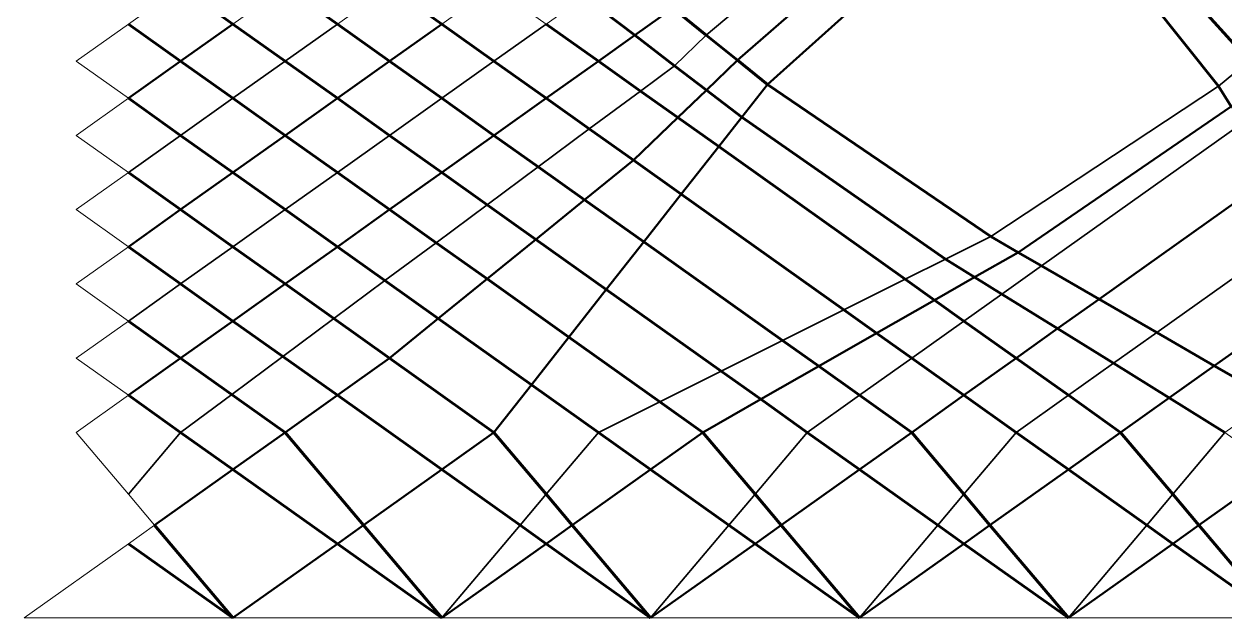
# Model space of a CAD drawing. Header units: millimetres. Extents: x 70.6 to 105.5, y 0 to 21.3.
# Drawn here: x 70.61 to 88.27, y 0 to 8.73 of the extents above; entities that cross this region are included whole.
import ezdxf

# ---------------------------------------------------------------- set-up
doc = ezdxf.new("R2010")
doc.units = ezdxf.units.MM
for name, color, linetype, lineweight in [('Tendons 1', 50, 'Continuous', 50), ('Tendons 2', 201, 'Continuous', 35), ('Tendons 3', 170, 'Continuous', 60), ('Основания', 130, 'Continuous', 20)]:
    doc.layers.add(name, color=color, linetype=linetype, lineweight=lineweight)

msp = doc.modelspace()

# ---------------------------------------------------------------- linework, layer by layer
at = {"layer": 'Tendons 1', "linetype": 'Continuous', "ltscale": 250}
for p, q in [((84.175, 10.889, 0.4), (81.101, 8.201, 0.4)), ((81.541, 7.846, 0.4), (84.698, 10.682, 0.4)), ((80.151, 8.968, 0.4), (79.59, 8.569, 0.4)), ((72.915, 8.189, 0.4), (73.683, 8.735, 0.4)), ((75.985, 8.189, 0.4), (76.753, 8.735, 0.4)), ((79.59, 8.569, 0.4), (79.055, 8.189, 0.4)), ((72.148, 7.643, 0.4), (72.915, 8.189, 0.4)), ((75.985, 8.189, 0.4), (75.218, 7.643, 0.4)), ((78.288, 7.643, 0.4), (79.055, 8.189, 0.4)), ((81.101, 8.201, 0.4), (80.642, 7.762, 0.4)), ((81.541, 7.846, 0.4), (81.162, 7.363, 0.4)), ((74.45, 7.098, 0.4), (75.218, 7.643, 0.4)), ((78.288, 7.643, 0.4), (77.52, 7.098, 0.4)), ((80.222, 7.359, 0.4), (80.642, 7.762, 0.4)), ((88.355, 7.524, 0.4), (85.225, 5.378, 0.4)), ((79.569, 6.732, 0.4), (80.222, 7.359, 0.4)), ((80.823, 6.932, 0.4), (81.162, 7.363, 0.4)), ((73.683, 6.552, 0.4), (74.45, 7.098, 0.4)), ((77.52, 7.098, 0.4), (76.753, 6.552, 0.4)), ((80.823, 6.932, 0.4), (80.272, 6.232, 0.4)), ((79.569, 6.732, 0.4), (78.852, 6.15, 0.4)), ((72.915, 6.006, 0.4), (73.683, 6.552, 0.4)), ((75.985, 6.006, 0.4), (76.753, 6.552, 0.4)), ((88.982, 6.516, 0.4), (86.415, 4.69, 0.4)), ((79.722, 5.532, 0.4), (80.272, 6.232, 0.4)), ((72.915, 6.006, 0.4), (72.148, 5.46, 0.4)), ((75.218, 5.46, 0.4), (75.985, 6.006, 0.4)), ((78.852, 6.15, 0.4), (78.135, 5.568, 0.4)), ((78.135, 5.568, 0.4), (77.419, 4.986, 0.4)), ((79.171, 4.832, 0.4), (79.722, 5.532, 0.4)), ((74.45, 4.914, 0.4), (75.218, 5.46, 0.4)), ((85.225, 5.378, 0.4), (84.584, 5.013, 0.4)), ((77.419, 4.986, 0.4), (76.702, 4.405, 0.4)), ((84.584, 5.013, 0.4), (83.995, 4.676, 0.4)), ((88.107, 3.71, 0.4), (89.923, 5.002, 0.4)), ((73.683, 4.368, 0.4), (74.45, 4.914, 0.4)), ((78.621, 4.131, 0.4), (79.171, 4.832, 0.4)), ((83.995, 4.676, 0.4), (83.144, 4.19, 0.4)), ((86.415, 4.69, 0.4), (85.805, 4.256, 0.4)), ((73.683, 4.368, 0.4), (72.915, 3.823, 0.4)), ((76.702, 4.405, 0.4), (75.985, 3.823, 0.4)), ((85.805, 4.256, 0.4), (85.195, 3.823, 0.4)), ((78.621, 4.131, 0.4), (78.07, 3.431, 0.4)), ((83.144, 4.19, 0.4), (82.293, 3.704, 0.4)), ((72.148, 3.277, 0.4), (72.915, 3.823, 0.4)), ((75.218, 3.277, 0.4), (75.985, 3.823, 0.4)), ((85.195, 3.823, 0.4), (84.428, 3.277, 0.4)), ((87.445, 3.239, 0.4), (88.107, 3.71, 0.4)), ((82.293, 3.704, 0.4), (81.441, 3.217, 0.4)), ((78.07, 3.431, 0.4), (77.52, 2.731, 0.4)), ((75.218, 3.277, 0.4), (74.45, 2.731, 0.4)), ((74.45, 2.731, 0.4), (75.218, 3.277, 0.4)), ((80.59, 2.731, 0.4), (81.441, 3.217, 0.4)), ((83.66, 2.731, 0.4), (84.428, 3.277, 0.4)), ((86.73, 2.731, 0.4), (87.445, 3.239, 0.4)), ((73.683, 2.185, 0.4), (74.45, 2.731, 0.4)), ((73.683, 2.185, 0.4), (74.45, 2.731, 0.4)), ((76.753, 2.185, 0.4), (77.52, 2.731, 0.4)), ((79.823, 2.185, 0.4), (80.59, 2.731, 0.4)), ((82.893, 2.185, 0.4), (83.66, 2.731, 0.4)), ((85.963, 2.185, 0.4), (86.73, 2.731, 0.4)), ((73.683, 2.185, 0.4), (72.531, 1.366, 0.4)), ((73.683, 2.185, 0.4), (72.531, 1.366, 0.4)), ((75.601, 1.366, 0.4), (76.753, 2.185, 0.4)), ((78.671, 1.366, 0.4), (79.823, 2.185, 0.4)), ((82.893, 2.185, 0.4), (81.741, 1.366, 0.4)), ((85.963, 2.185, 0.4), (84.811, 1.366, 0.4)), ((89.033, 2.185, 0.4), (87.881, 1.366, 0.4)), ((75.218, 1.094, 0.4), (75.601, 1.366, 0.4)), ((78.671, 1.366, 0.4), (78.288, 1.094, 0.4)), ((81.741, 1.366, 0.4), (81.358, 1.094, 0.4)), ((84.811, 1.366, 0.4), (84.428, 1.094, 0.4)), ((87.498, 1.094, 0.4), (87.881, 1.366, 0.4)), ((73.683, 0.002, 0.4), (75.218, 1.094, 0.4)), ((76.753, 0.002, 0.4), (78.288, 1.094, 0.4)), ((81.358, 1.094, 0.4), (79.823, 0.002, 0.4)), ((82.893, 0.002, 0.4), (84.428, 1.094, 0.4)), ((85.963, 0.002, 0.4), (87.498, 1.094, 0.4))]:
    msp.add_line(p, q, dxfattribs=at)
at = {"layer": 'Tendons 2', "linetype": 'Continuous', "ltscale": 250}
for p, q in [((80.64, 8.573, 0.9), (83.647, 11.098, 0.9)), ((81.541, 7.846, 0.9), (84.698, 10.682, 0.9)), ((75.218, 8.735, 0.9), (74.45, 8.189, 0.9)), ((78.288, 8.735, 0.9), (77.52, 8.189, 0.9)), ((80.173, 8.122, 0.9), (80.64, 8.573, 0.9)), ((74.45, 8.189, 0.9), (73.683, 7.643, 0.9)), ((77.52, 8.189, 0.9), (76.753, 7.643, 0.9)), ((79.672, 7.75, 0.9), (80.173, 8.122, 0.9)), ((88.169, 7.823, 0.9), (88.621, 8.195, 0.9)), ((81.541, 7.846, 0.9), (81.162, 7.363, 0.9)), ((88.169, 7.823, 0.9), (84.821, 5.612, 0.9)), ((73.683, 7.643, 0.9), (72.915, 7.098, 0.9)), ((75.985, 7.098, 0.9), (76.753, 7.643, 0.9)), ((79.672, 7.75, 0.9), (78.921, 7.193, 0.9)), ((80.823, 6.932, 0.9), (81.162, 7.363, 0.9)), ((85.568, 5.18, 0.9), (88.511, 7.272, 0.9)), ((72.915, 7.098, 0.9), (72.148, 6.552, 0.9)), ((75.985, 7.098, 0.9), (75.218, 6.552, 0.9)), ((78.17, 6.635, 0.9), (78.921, 7.193, 0.9)), ((80.823, 6.932, 0.9), (80.272, 6.232, 0.9)), ((74.45, 6.006, 0.9), (75.218, 6.552, 0.9)), ((77.42, 6.077, 0.9), (78.17, 6.635, 0.9)), ((79.722, 5.532, 0.9), (80.272, 6.232, 0.9)), ((74.45, 6.006, 0.9), (73.683, 5.46, 0.9)), ((77.42, 6.077, 0.9), (76.669, 5.52, 0.9)), ((89.452, 5.759, 0.9), (87.261, 4.2, 0.9)), ((76.669, 5.52, 0.9), (75.918, 4.962, 0.9)), ((79.171, 4.832, 0.9), (79.722, 5.532, 0.9)), ((84.821, 5.612, 0.9), (84.155, 5.279, 0.9)), ((72.915, 4.914, 0.9), (73.683, 5.46, 0.9)), ((84.155, 5.279, 0.9), (83.563, 4.983, 0.9)), ((85.568, 5.18, 0.9), (84.985, 4.764, 0.9)), ((75.167, 4.404, 0.9), (75.918, 4.962, 0.9)), ((82.662, 4.533, 0.9), (83.563, 4.983, 0.9)), ((72.148, 4.368, 0.9), (72.915, 4.914, 0.9)), ((78.621, 4.131, 0.9), (79.171, 4.832, 0.9)), ((84.428, 4.368, 0.9), (84.985, 4.764, 0.9)), ((84.428, 4.368, 0.9), (84.985, 4.764, 0.9)), ((81.76, 4.082, 0.9), (82.662, 4.533, 0.9)), ((75.167, 4.404, 0.9), (74.417, 3.846, 0.9)), ((83.66, 3.823, 0.9), (84.428, 4.368, 0.9)), ((84.428, 4.368, 0.9), (83.66, 3.823, 0.9)), ((78.621, 4.131, 0.9), (78.07, 3.431, 0.9)), ((81.76, 4.082, 0.9), (80.858, 3.632, 0.9)), ((86.625, 3.748, 0.9), (87.261, 4.2, 0.9)), ((74.417, 3.846, 0.9), (73.666, 3.289, 0.9)), ((82.893, 3.277, 0.9), (83.66, 3.823, 0.9)), ((83.66, 3.823, 0.9), (82.893, 3.277, 0.9)), ((86.625, 3.748, 0.9), (85.963, 3.277, 0.9)), ((85.963, 3.277, 0.9), (86.625, 3.748, 0.9)), ((80.858, 3.632, 0.9), (79.957, 3.181, 0.9)), ((78.07, 3.431, 0.9), (77.52, 2.731, 0.9)), ((73.666, 3.289, 0.9), (72.915, 2.731, 0.9)), ((79.957, 3.181, 0.9), (79.055, 2.731, 0.9)), ((82.125, 2.731, 0.9), (82.893, 3.277, 0.9)), ((82.125, 2.731, 0.9), (82.893, 3.277, 0.9)), ((85.195, 2.731, 0.9), (85.963, 3.277, 0.9)), ((72.915, 2.731, 0.9), (72.148, 1.821, 0.9)), ((76.753, 2.185, 0.9), (77.52, 2.731, 0.9)), ((78.288, 1.821, 0.9), (79.055, 2.731, 0.9)), ((78.288, 1.821, 0.9), (79.055, 2.731, 0.9)), ((81.358, 1.821, 0.9), (82.125, 2.731, 0.9)), ((84.428, 1.821, 0.9), (85.195, 2.731, 0.9)), ((87.498, 1.821, 0.9), (88.265, 2.731, 0.9)), ((87.498, 1.821, 0.9), (88.265, 2.731, 0.9)), ((75.601, 1.366, 0.9), (76.753, 2.185, 0.9)), ((78.288, 1.821, 0.9), (77.904, 1.366, 0.9)), ((81.358, 1.821, 0.9), (80.974, 1.366, 0.9)), ((84.044, 1.366, 0.9), (84.428, 1.821, 0.9)), ((87.498, 1.821, 0.9), (87.114, 1.366, 0.9)), ((75.601, 1.366, 0.9), (75.218, 1.094, 0.9)), ((75.218, 1.094, 0.9), (75.601, 1.366, 0.9)), ((76.753, 0.002, 0.9), (77.904, 1.366, 0.9)), ((79.823, 0.002, 0.9), (80.974, 1.366, 0.9)), ((84.044, 1.366, 0.9), (82.893, 0.002, 0.9)), ((87.114, 1.366, 0.9), (85.963, 0.002, 0.9)), ((73.683, 0.002, 0.9), (75.218, 1.094, 0.9))]:
    msp.add_line(p, q, dxfattribs=at)
at = {"layer": 'Tendons 3', "linetype": 'Continuous', "ltscale": 250}
for p, q in [((87.555, 9.373, 0.65), (88.621, 8.195, 0.65)), ((73.683, 8.735, 0.65), (72.915, 9.281, 0.65)), ((74.45, 9.281, 0.65), (75.218, 8.735, 0.65)), ((76.753, 8.735, 0.65), (75.985, 9.281, 0.65)), ((78.851, 9.136, 0.65), (79.59, 8.569, 0.65)), ((87.162, 9.092, 0.65), (88.169, 7.823, 0.65)), ((80.64, 8.573, 0.65), (80.151, 8.968, 0.65)), ((72.148, 8.735, 0.65), (72.915, 8.189, 0.65)), ((74.45, 8.189, 0.65), (73.683, 8.735, 0.65)), ((75.985, 8.189, 0.65), (75.218, 8.735, 0.65)), ((76.753, 8.735, 0.65), (77.52, 8.189, 0.65)), ((78.288, 8.735, 0.65), (79.055, 8.189, 0.65)), ((79.59, 8.569, 0.65), (80.173, 8.122, 0.65)), ((81.101, 8.201, 0.65), (80.64, 8.573, 0.65)), ((72.915, 8.189, 0.65), (73.683, 7.643, 0.65)), ((74.45, 8.189, 0.65), (75.218, 7.643, 0.65)), ((75.985, 8.189, 0.65), (76.753, 7.643, 0.65)), ((78.288, 7.643, 0.65), (77.52, 8.189, 0.65)), ((79.055, 8.189, 0.65), (79.672, 7.75, 0.65)), ((80.173, 8.122, 0.65), (80.642, 7.762, 0.65)), ((81.541, 7.846, 0.65), (81.101, 8.201, 0.65)), ((84.821, 5.612, 0.65), (81.541, 7.846, 0.65)), ((88.169, 7.823, 0.65), (88.355, 7.524, 0.65)), ((72.148, 7.643, 0.65), (72.915, 7.098, 0.65)), ((74.45, 7.098, 0.65), (73.683, 7.643, 0.65)), ((75.985, 7.098, 0.65), (75.218, 7.643, 0.65)), ((76.753, 7.643, 0.65), (77.52, 7.098, 0.65)), ((78.921, 7.193, 0.65), (78.288, 7.643, 0.65)), ((79.672, 7.75, 0.65), (80.222, 7.359, 0.65)), ((81.162, 7.363, 0.65), (80.642, 7.762, 0.65)), ((80.823, 6.932, 0.65), (80.222, 7.359, 0.65)), ((81.162, 7.363, 0.65), (84.155, 5.279, 0.65)), ((73.683, 6.552, 0.65), (72.915, 7.098, 0.65)), ((75.218, 6.552, 0.65), (74.45, 7.098, 0.65)), ((76.753, 6.552, 0.65), (75.985, 7.098, 0.65)), ((77.52, 7.098, 0.65), (78.17, 6.635, 0.65)), ((79.569, 6.732, 0.65), (78.921, 7.193, 0.65)), ((80.823, 6.932, 0.65), (83.563, 4.983, 0.65)), ((80.272, 6.232, 0.65), (79.569, 6.732, 0.65)), ((72.915, 6.006, 0.65), (72.148, 6.552, 0.65)), ((73.683, 6.552, 0.65), (74.45, 6.006, 0.65)), ((75.985, 6.006, 0.65), (75.218, 6.552, 0.65)), ((77.42, 6.077, 0.65), (76.753, 6.552, 0.65)), ((78.17, 6.635, 0.65), (78.852, 6.15, 0.65)), ((82.662, 4.533, 0.65), (80.272, 6.232, 0.65)), ((73.683, 5.46, 0.65), (72.915, 6.006, 0.65)), ((75.218, 5.46, 0.65), (74.45, 6.006, 0.65)), ((75.985, 6.006, 0.65), (76.669, 5.52, 0.65)), ((78.135, 5.568, 0.65), (77.42, 6.077, 0.65)), ((78.852, 6.15, 0.65), (79.722, 5.532, 0.65)), ((77.419, 4.986, 0.65), (76.669, 5.52, 0.65)), ((79.171, 4.832, 0.65), (78.135, 5.568, 0.65)), ((79.722, 5.532, 0.65), (81.76, 4.082, 0.65)), ((84.821, 5.612, 0.65), (85.225, 5.378, 0.65)), ((72.915, 4.914, 0.65), (72.148, 5.46, 0.65)), ((73.683, 5.46, 0.65), (74.45, 4.914, 0.65)), ((75.218, 5.46, 0.65), (75.918, 4.962, 0.65)), ((85.568, 5.18, 0.65), (85.225, 5.378, 0.65)), ((84.155, 5.279, 0.65), (84.584, 5.013, 0.65)), ((86.415, 4.69, 0.65), (85.568, 5.18, 0.65)), ((75.918, 4.962, 0.65), (76.702, 4.405, 0.65)), ((78.621, 4.131, 0.65), (77.419, 4.986, 0.65)), ((83.563, 4.983, 0.65), (83.995, 4.676, 0.65)), ((84.985, 4.764, 0.65), (84.584, 5.013, 0.65)), ((73.683, 4.368, 0.65), (72.915, 4.914, 0.65)), ((75.167, 4.404, 0.65), (74.45, 4.914, 0.65)), ((79.171, 4.832, 0.65), (80.858, 3.632, 0.65)), ((84.428, 4.368, 0.65), (83.995, 4.676, 0.65)), ((83.995, 4.676, 0.65), (84.428, 4.368, 0.65)), ((84.985, 4.764, 0.65), (85.805, 4.256, 0.65)), ((86.415, 4.69, 0.65), (87.261, 4.2, 0.65)), ((82.662, 4.533, 0.65), (83.144, 4.19, 0.65)), ((72.915, 3.823, 0.65), (72.148, 4.368, 0.65)), ((73.683, 4.368, 0.65), (74.417, 3.846, 0.65)), ((75.985, 3.823, 0.65), (75.167, 4.404, 0.65)), ((78.07, 3.431, 0.65), (76.702, 4.405, 0.65)), ((85.195, 3.823, 0.65), (84.428, 4.368, 0.65)), ((86.625, 3.748, 0.65), (85.805, 4.256, 0.65)), ((85.805, 4.256, 0.65), (86.625, 3.748, 0.65)), ((78.621, 4.131, 0.65), (79.957, 3.181, 0.65)), ((81.76, 4.082, 0.65), (82.293, 3.704, 0.65)), ((83.144, 4.19, 0.65), (83.66, 3.823, 0.65)), ((87.261, 4.2, 0.65), (88.107, 3.71, 0.65)), ((74.45, 2.731, 0.65), (72.915, 3.823, 0.65)), ((75.218, 3.277, 0.65), (74.417, 3.846, 0.65)), ((75.985, 3.823, 0.65), (77.52, 2.731, 0.65)), ((84.428, 3.277, 0.65), (83.66, 3.823, 0.65)), ((85.195, 3.823, 0.65), (85.963, 3.277, 0.65)), ((85.963, 3.277, 0.65), (85.195, 3.823, 0.65)), ((87.445, 3.239, 0.65), (86.625, 3.748, 0.65)), ((86.625, 3.748, 0.65), (87.445, 3.239, 0.65)), ((88.107, 3.71, 0.65), (88.954, 3.221, 0.65)), ((81.441, 3.217, 0.65), (80.858, 3.632, 0.65)), ((82.293, 3.704, 0.65), (82.893, 3.277, 0.65)), ((82.893, 3.277, 0.65), (82.293, 3.704, 0.65)), ((78.07, 3.431, 0.65), (79.055, 2.731, 0.65)), ((72.148, 3.277, 0.65), (72.915, 2.731, 0.65)), ((76.753, 2.185, 0.65), (75.218, 3.277, 0.65)), ((79.957, 3.181, 0.65), (80.59, 2.731, 0.65)), ((81.441, 3.217, 0.65), (82.125, 2.731, 0.65)), ((82.893, 3.277, 0.65), (83.66, 2.731, 0.65)), ((84.428, 3.277, 0.65), (85.195, 2.731, 0.65)), ((85.963, 3.277, 0.65), (86.73, 2.731, 0.65)), ((88.265, 2.731, 0.65), (87.445, 3.239, 0.65)), ((87.445, 3.239, 0.65), (88.265, 2.731, 0.65)), ((72.915, 2.731, 0.65), (73.683, 2.185, 0.65)), ((74.45, 2.731, 0.65), (75.601, 1.366, 0.65)), ((77.52, 2.731, 0.65), (78.288, 1.821, 0.65)), ((79.055, 2.731, 0.65), (79.823, 2.185, 0.65)), ((80.59, 2.731, 0.65), (81.358, 1.821, 0.65)), ((82.125, 2.731, 0.65), (82.893, 2.185, 0.65)), ((84.428, 1.821, 0.65), (83.66, 2.731, 0.65)), ((85.963, 2.185, 0.65), (85.195, 2.731, 0.65)), ((86.73, 2.731, 0.65), (87.498, 1.821, 0.65)), ((86.73, 2.731, 0.65), (87.498, 1.821, 0.65)), ((75.218, 1.094, 0.65), (73.683, 2.185, 0.65)), ((75.218, 1.094, 0.65), (73.683, 2.185, 0.65)), ((75.218, 1.094, 0.65), (73.683, 2.185, 0.65)), ((76.753, 2.185, 0.65), (77.904, 1.366, 0.65)), ((80.974, 1.366, 0.65), (79.823, 2.185, 0.65)), ((84.044, 1.366, 0.65), (82.893, 2.185, 0.65)), ((85.963, 2.185, 0.65), (87.114, 1.366, 0.65)), ((78.671, 1.366, 0.65), (78.288, 1.821, 0.65)), ((81.358, 1.821, 0.65), (81.741, 1.366, 0.65)), ((84.811, 1.366, 0.65), (84.428, 1.821, 0.65)), ((87.881, 1.366, 0.65), (87.498, 1.821, 0.65)), ((72.531, 1.366, 0.65), (73.683, 0.002, 0.65)), ((75.601, 1.366, 0.65), (76.753, 0.002, 0.65)), ((78.288, 1.094, 0.65), (77.904, 1.366, 0.65)), ((79.823, 0.002, 0.65), (78.671, 1.366, 0.65)), ((80.974, 1.366, 0.65), (81.358, 1.094, 0.65)), ((82.893, 0.002, 0.65), (81.741, 1.366, 0.65)), ((84.044, 1.366, 0.65), (84.428, 1.094, 0.65)), ((85.963, 0.002, 0.65), (84.811, 1.366, 0.65)), ((87.114, 1.366, 0.65), (87.498, 1.094, 0.65)), ((89.033, 0.002, 0.65), (87.881, 1.366, 0.65)), ((72.148, 1.094, 0.65), (73.683, 0.002, 0.65)), ((76.753, 0.002, 0.65), (75.218, 1.094, 0.65)), ((79.823, 0.002, 0.65), (78.288, 1.094, 0.65)), ((82.893, 0.002, 0.65), (81.358, 1.094, 0.65)), ((84.428, 1.094, 0.65), (85.963, 0.002, 0.65)), ((89.033, 0.002, 0.65), (87.498, 1.094, 0.65))]:
    msp.add_line(p, q, dxfattribs=at)
at = {"layer": 'Основания', "linetype": 'Continuous', "ltscale": 250}
for points in [[(83.647, 11.098), (83.325, 11.225), (80.151, 8.968), (80.64, 8.573)], [(85.578, 11.17), (85.192, 10.956), (86.583, 10.178), (87.555, 9.373), (88.621, 8.195), (88.905, 8.429), (87.786, 9.635), (86.772, 10.452)], [(84.175, 10.889), (83.647, 11.098), (80.64, 8.573), (81.101, 8.201)], [(85.192, 10.956), (84.698, 10.682), (86.235, 9.87), (87.162, 9.092), (88.169, 7.823), (88.621, 8.195), (87.555, 9.373), (86.583, 10.178)], [(84.698, 10.682), (84.175, 10.889), (81.101, 8.201), (81.541, 7.846)], [(76.753, 9.827), (75.985, 9.281), (76.753, 8.735), (77.52, 9.281)], [(79.432, 9.549), (78.851, 9.136), (79.59, 8.569), (80.151, 8.968)], [(72.915, 9.281), (72.148, 8.735), (72.915, 8.189), (73.683, 8.735)], [(74.45, 9.281), (73.683, 8.735), (74.45, 8.189), (75.218, 8.735)], [(75.985, 9.281), (75.218, 8.735), (75.985, 8.189), (76.753, 8.735)], [(77.52, 9.281), (76.753, 8.735), (77.52, 8.189), (78.288, 8.735)], [(78.851, 9.136), (78.288, 8.735), (79.055, 8.189), (79.59, 8.569)], [(80.64, 8.573), (80.151, 8.968), (79.59, 8.569), (80.173, 8.122)], [(72.148, 8.735), (71.38, 8.189), (72.148, 7.643), (72.915, 8.189)], [(73.683, 8.735), (72.915, 8.189), (73.683, 7.643), (74.45, 8.189)], [(75.218, 8.735), (74.45, 8.189), (75.218, 7.643), (75.985, 8.189)], [(76.753, 8.735), (75.985, 8.189), (76.753, 7.643), (77.52, 8.189)], [(78.288, 8.735), (77.52, 8.189), (78.288, 7.643), (79.055, 8.189)], [(80.173, 8.122), (79.59, 8.569), (79.055, 8.189), (79.672, 7.75)], [(81.101, 8.201), (80.64, 8.573), (80.173, 8.122), (80.642, 7.762)], [(72.915, 8.189), (72.148, 7.643), (72.915, 7.098), (73.683, 7.643)], [(74.45, 8.189), (73.683, 7.643), (74.45, 7.098), (75.218, 7.643)], [(75.985, 8.189), (75.218, 7.643), (75.985, 7.098), (76.753, 7.643)], [(77.52, 8.189), (76.753, 7.643), (77.52, 7.098), (78.288, 7.643)], [(79.672, 7.75), (79.055, 8.189), (78.288, 7.643), (78.921, 7.193)], [(80.173, 8.122), (79.672, 7.75), (80.222, 7.359), (80.642, 7.762)], [(81.541, 7.846), (81.101, 8.201), (80.642, 7.762), (81.162, 7.363)], [(88.621, 8.195), (88.169, 7.823), (88.355, 7.524), (88.839, 7.915)], [(81.541, 7.846), (81.162, 7.363), (84.155, 5.279), (84.821, 5.612)], [(88.355, 7.524), (88.169, 7.823), (84.821, 5.612), (85.225, 5.378)], [(72.148, 7.643), (71.38, 7.098), (72.148, 6.552), (72.915, 7.098)], [(73.683, 7.643), (72.915, 7.098), (73.683, 6.552), (74.45, 7.098)], [(75.218, 7.643), (74.45, 7.098), (75.218, 6.552), (75.985, 7.098)], [(76.753, 7.643), (75.985, 7.098), (76.753, 6.552), (77.52, 7.098)], [(78.921, 7.193), (78.288, 7.643), (78.288, 7.643), (77.52, 7.098), (78.17, 6.635)], [(80.222, 7.359), (79.672, 7.75), (78.921, 7.193), (79.569, 6.732)], [(80.642, 7.762), (80.222, 7.359), (80.823, 6.932), (81.162, 7.363)], [(88.511, 7.272), (88.355, 7.524), (85.225, 5.378), (85.568, 5.18)], [(80.823, 6.932), (80.222, 7.359), (79.569, 6.732), (80.272, 6.232)], [(81.162, 7.363), (80.823, 6.932), (83.563, 4.983), (84.155, 5.279)], [(88.511, 7.272), (85.568, 5.18), (86.415, 4.69), (88.982, 6.516)], [(72.915, 7.098), (72.148, 6.552), (72.915, 6.006), (73.683, 6.552)], [(74.45, 7.098), (73.683, 6.552), (74.45, 6.006), (75.218, 6.552)], [(75.985, 7.098), (75.218, 6.552), (75.985, 6.006), (76.753, 6.552)], [(78.17, 6.635), (77.52, 7.098), (76.753, 6.552), (77.42, 6.077)], [(78.921, 7.193), (78.17, 6.635), (78.852, 6.15), (79.569, 6.732)], [(80.823, 6.932), (80.272, 6.232), (82.662, 4.533), (83.563, 4.983)], [(80.272, 6.232), (79.569, 6.732), (78.852, 6.15), (79.722, 5.532)], [(72.148, 6.552), (71.38, 6.006), (72.148, 5.46), (72.915, 6.006)], [(73.683, 6.552), (72.915, 6.006), (73.683, 5.46), (74.45, 6.006)], [(75.218, 6.552), (74.45, 6.006), (75.218, 5.46), (75.985, 6.006)], [(77.42, 6.077), (76.753, 6.552), (75.985, 6.006), (76.669, 5.52)], [(78.852, 6.15), (78.17, 6.635), (77.42, 6.077), (78.135, 5.568)], [(88.982, 6.516), (86.415, 4.69), (87.261, 4.2), (89.452, 5.759)], [(80.272, 6.232), (79.722, 5.532), (81.76, 4.082), (82.662, 4.533)], [(72.915, 6.006), (72.148, 5.46), (72.915, 4.914), (73.683, 5.46)], [(74.45, 6.006), (73.683, 5.46), (74.45, 4.914), (75.218, 5.46)], [(76.669, 5.52), (75.985, 6.006), (75.218, 5.46), (75.918, 4.962)], [(77.42, 6.077), (76.669, 5.52), (77.419, 4.986), (78.135, 5.568)], [(78.852, 6.15), (78.135, 5.568), (79.171, 4.832), (79.722, 5.532)], [(89.452, 5.759), (87.261, 4.2), (88.107, 3.71), (89.923, 5.002)], [(77.419, 4.986), (76.669, 5.52), (75.918, 4.962), (76.702, 4.405)], [(78.135, 5.568), (77.419, 4.986), (78.621, 4.131), (79.171, 4.832)], [(79.722, 5.532), (79.171, 4.832), (80.858, 3.632), (81.76, 4.082)], [(85.225, 5.378), (84.821, 5.612), (84.155, 5.279), (84.584, 5.013)], [(72.148, 5.46), (71.38, 4.914), (72.148, 4.368), (72.915, 4.914)], [(73.683, 5.46), (72.915, 4.914), (73.683, 4.368), (74.45, 4.914)], [(75.918, 4.962), (75.218, 5.46), (74.45, 4.914), (75.167, 4.404)], [(85.568, 5.18), (85.225, 5.378), (84.584, 5.013), (84.985, 4.764)], [(84.584, 5.013), (84.155, 5.279), (83.563, 4.983), (83.995, 4.676)], [(85.568, 5.18), (84.985, 4.764), (85.805, 4.256), (86.415, 4.69)], [(75.918, 4.962), (75.167, 4.404), (75.985, 3.823), (76.702, 4.405)], [(78.621, 4.131), (77.419, 4.986), (76.702, 4.405), (78.07, 3.431)], [(83.995, 4.676), (83.563, 4.983), (82.662, 4.533), (83.144, 4.19)], [(84.985, 4.764), (84.584, 5.013), (83.995, 4.676), (84.428, 4.368)], [(89.923, 5.002), (88.107, 3.71), (88.954, 3.221), (90.394, 4.245)], [(72.915, 4.914), (72.148, 4.368), (72.915, 3.823), (73.683, 4.368)], [(75.167, 4.404), (74.45, 4.914), (73.683, 4.368), (74.417, 3.846)], [(79.171, 4.832), (78.621, 4.131), (79.957, 3.181), (80.858, 3.632)], [(86.415, 4.69), (85.805, 4.256), (86.625, 3.748), (87.261, 4.2)], [(83.144, 4.19), (82.662, 4.533), (81.76, 4.082), (82.293, 3.704)], [(72.148, 4.368), (71.38, 3.823), (72.148, 3.277), (72.915, 3.823)], [(73.683, 4.368), (72.915, 3.823), (73.666, 3.289), (74.417, 3.846)], [(75.985, 3.823), (75.167, 4.404), (74.417, 3.846), (75.218, 3.277), (75.218, 3.277), (75.218, 3.277)], [(76.702, 4.405), (75.985, 3.823), (76.753, 3.277), (76.753, 3.277), (77.52, 2.731), (78.07, 3.431)], [(84.428, 4.368), (83.66, 3.823), (84.428, 3.277), (85.195, 3.823)], [(78.621, 4.131), (78.07, 3.431), (79.055, 2.731), (79.055, 2.731), (79.055, 2.731), (79.957, 3.181)], [(82.293, 3.704), (81.76, 4.082), (80.858, 3.632), (81.441, 3.217)], [(88.107, 3.71), (87.261, 4.2), (86.625, 3.748), (87.445, 3.239)], [(72.915, 3.823), (72.148, 3.277), (72.915, 2.731), (72.915, 2.731), (73.683, 2.185), (74.45, 2.731)], [(74.417, 3.846), (73.666, 3.289), (74.45, 2.731), (75.218, 3.277)], [(83.66, 3.823), (82.893, 3.277), (83.66, 2.731), (84.428, 3.277)], [(85.195, 3.823), (84.428, 3.277), (85.195, 2.731), (85.963, 3.277)], [(88.107, 3.71), (87.445, 3.239), (88.265, 2.731), (88.265, 2.731), (88.265, 2.731), (88.954, 3.221)], [(81.441, 3.217), (80.858, 3.632), (79.957, 3.181), (80.59, 2.731), (80.59, 2.731), (80.59, 2.731)], [(79.055, 2.731), (78.07, 3.431), (77.52, 2.731), (78.288, 1.821)], [(72.915, 2.731), (72.148, 1.821), (71.38, 2.731), (72.148, 3.277)], [(73.666, 3.289), (72.915, 2.731), (73.683, 2.185), (74.45, 2.731)], [(80.59, 2.731), (79.957, 3.181), (79.055, 2.731), (79.823, 2.185)], [(82.125, 2.731), (81.441, 3.217), (80.59, 2.731), (81.358, 1.821)], [(82.893, 2.185), (82.125, 2.731), (82.893, 3.277), (83.66, 2.731)], [(85.195, 2.731), (84.428, 1.821), (83.66, 2.731), (84.428, 3.277)], [(85.963, 2.185), (85.195, 2.731), (85.963, 3.277), (86.73, 2.731)], [(73.683, 2.185), (72.531, 1.366), (72.148, 1.821), (72.915, 2.731), (72.915, 2.731)], [(78.288, 1.821), (77.904, 1.366), (76.753, 2.185), (77.52, 2.731)], [(79.823, 2.185), (78.671, 1.366), (78.288, 1.821), (79.055, 2.731), (79.055, 2.731)], [(81.358, 1.821), (80.974, 1.366), (79.823, 2.185), (80.59, 2.731)], [(82.893, 2.185), (81.741, 1.366), (81.358, 1.821), (82.125, 2.731), (82.125, 2.731)], [(84.428, 1.821), (84.044, 1.366), (82.893, 2.185), (83.66, 2.731)], [(84.811, 1.366), (84.428, 1.821), (85.195, 2.731), (85.963, 2.185)], [(87.498, 1.821), (87.114, 1.366), (85.963, 2.185), (86.73, 2.731)], [(89.033, 2.185), (87.881, 1.366), (87.498, 1.821), (88.265, 2.731), (88.265, 2.731)], [(76.753, 0.002), (75.601, 1.366), (76.753, 2.185), (77.904, 1.366)], [(79.823, 0.002), (78.671, 1.366), (79.823, 2.185), (80.974, 1.366)], [(82.893, 0.002), (81.741, 1.366), (82.893, 2.185), (84.044, 1.366)], [(85.963, 0.002), (84.811, 1.366), (85.963, 2.185), (87.114, 1.366)], [(89.033, 0.002), (87.881, 1.366), (89.033, 2.185), (90.184, 1.366)], [(78.671, 1.366), (78.288, 1.094), (77.904, 1.366), (78.288, 1.821)], [(81.741, 1.366), (81.358, 1.094), (80.974, 1.366), (81.358, 1.821)], [(84.811, 1.366), (84.428, 1.094), (84.044, 1.366), (84.428, 1.821)], [(87.881, 1.366), (87.498, 1.094), (87.114, 1.366), (87.498, 1.821)], [(73.683, 0.002), (72.148, 1.094), (72.531, 1.366)], [(76.753, 0.002), (75.218, 1.094), (75.601, 1.366)], [(76.753, 0.002), (77.904, 1.366), (78.288, 1.094)], [(79.823, 0.002), (78.288, 1.094), (78.671, 1.366)], [(79.823, 0.002), (80.974, 1.366), (81.358, 1.094)], [(82.893, 0.002), (81.358, 1.094), (81.741, 1.366)], [(82.893, 0.002), (84.044, 1.366), (84.428, 1.094)], [(85.963, 0.002), (84.428, 1.094), (84.811, 1.366)], [(85.963, 0.002), (87.114, 1.366), (87.498, 1.094)], [(89.033, 0.002), (87.498, 1.094), (87.881, 1.366)], [(73.683, 0.002), (70.613, 0.002), (70.613, 0.002), (72.148, 1.094)], [(76.753, 0.002), (76.753, 0.002), (73.683, 0.002), (75.218, 1.094)], [(79.823, 0.002), (76.753, 0.002), (76.753, 0.002), (78.288, 1.094)], [(82.893, 0.002), (79.823, 0.002), (79.823, 0.002), (81.358, 1.094)], [(85.963, 0.002), (85.963, 0.002), (82.893, 0.002), (84.428, 1.094)], [(89.033, 0.002), (85.963, 0.002), (85.963, 0.002), (87.498, 1.094)]]:
    msp.add_lwpolyline(points, close=True, dxfattribs=at)
at = {"layer": 'Основания', "color": 1, "linetype": 'Continuous', "ltscale": 250}
for points in [[(83.66, 3.823), (84.428, 4.368), (83.995, 4.676), (83.144, 4.19), (83.66, 3.823)], [(84.428, 4.368), (84.985, 4.764), (85.805, 4.256), (85.195, 3.823), (84.428, 4.368), (84.985, 4.764)], [(85.963, 3.277), (86.625, 3.748), (85.805, 4.256), (85.195, 3.823), (85.963, 3.277)], [(82.893, 3.277), (83.66, 3.823), (83.144, 4.19), (82.293, 3.704), (82.893, 3.277)], [(86.73, 2.731), (87.445, 3.239), (86.625, 3.748), (85.963, 3.277), (86.73, 2.731)], [(82.125, 2.731), (82.893, 3.277), (82.293, 3.704), (81.441, 3.217), (82.125, 2.731)], [(87.498, 1.821), (88.265, 2.731), (87.445, 3.239), (86.73, 2.731), (87.498, 1.821)]]:
    msp.add_lwpolyline(points, dxfattribs=at)
at = {"layer": 'Основания', "color": 1, "linetype": 'Continuous', "ltscale": 100}
for points in [[(75.985, 3.823), (77.52, 2.731), (76.753, 2.185), (75.218, 3.277), (75.985, 3.823)], [(76.753, 2.185), (75.218, 3.277), (74.45, 2.731), (75.601, 1.366), (76.753, 2.185)], [(75.601, 1.366), (75.218, 1.094), (73.683, 2.185), (74.45, 2.731), (75.601, 1.366)], [(75.218, 1.094), (73.683, 2.185), (72.531, 1.366), (73.683, 0.002), (75.218, 1.094), (73.683, 2.185)]]:
    msp.add_lwpolyline(points, dxfattribs=at)

doc.saveas('drawing.dxf')
